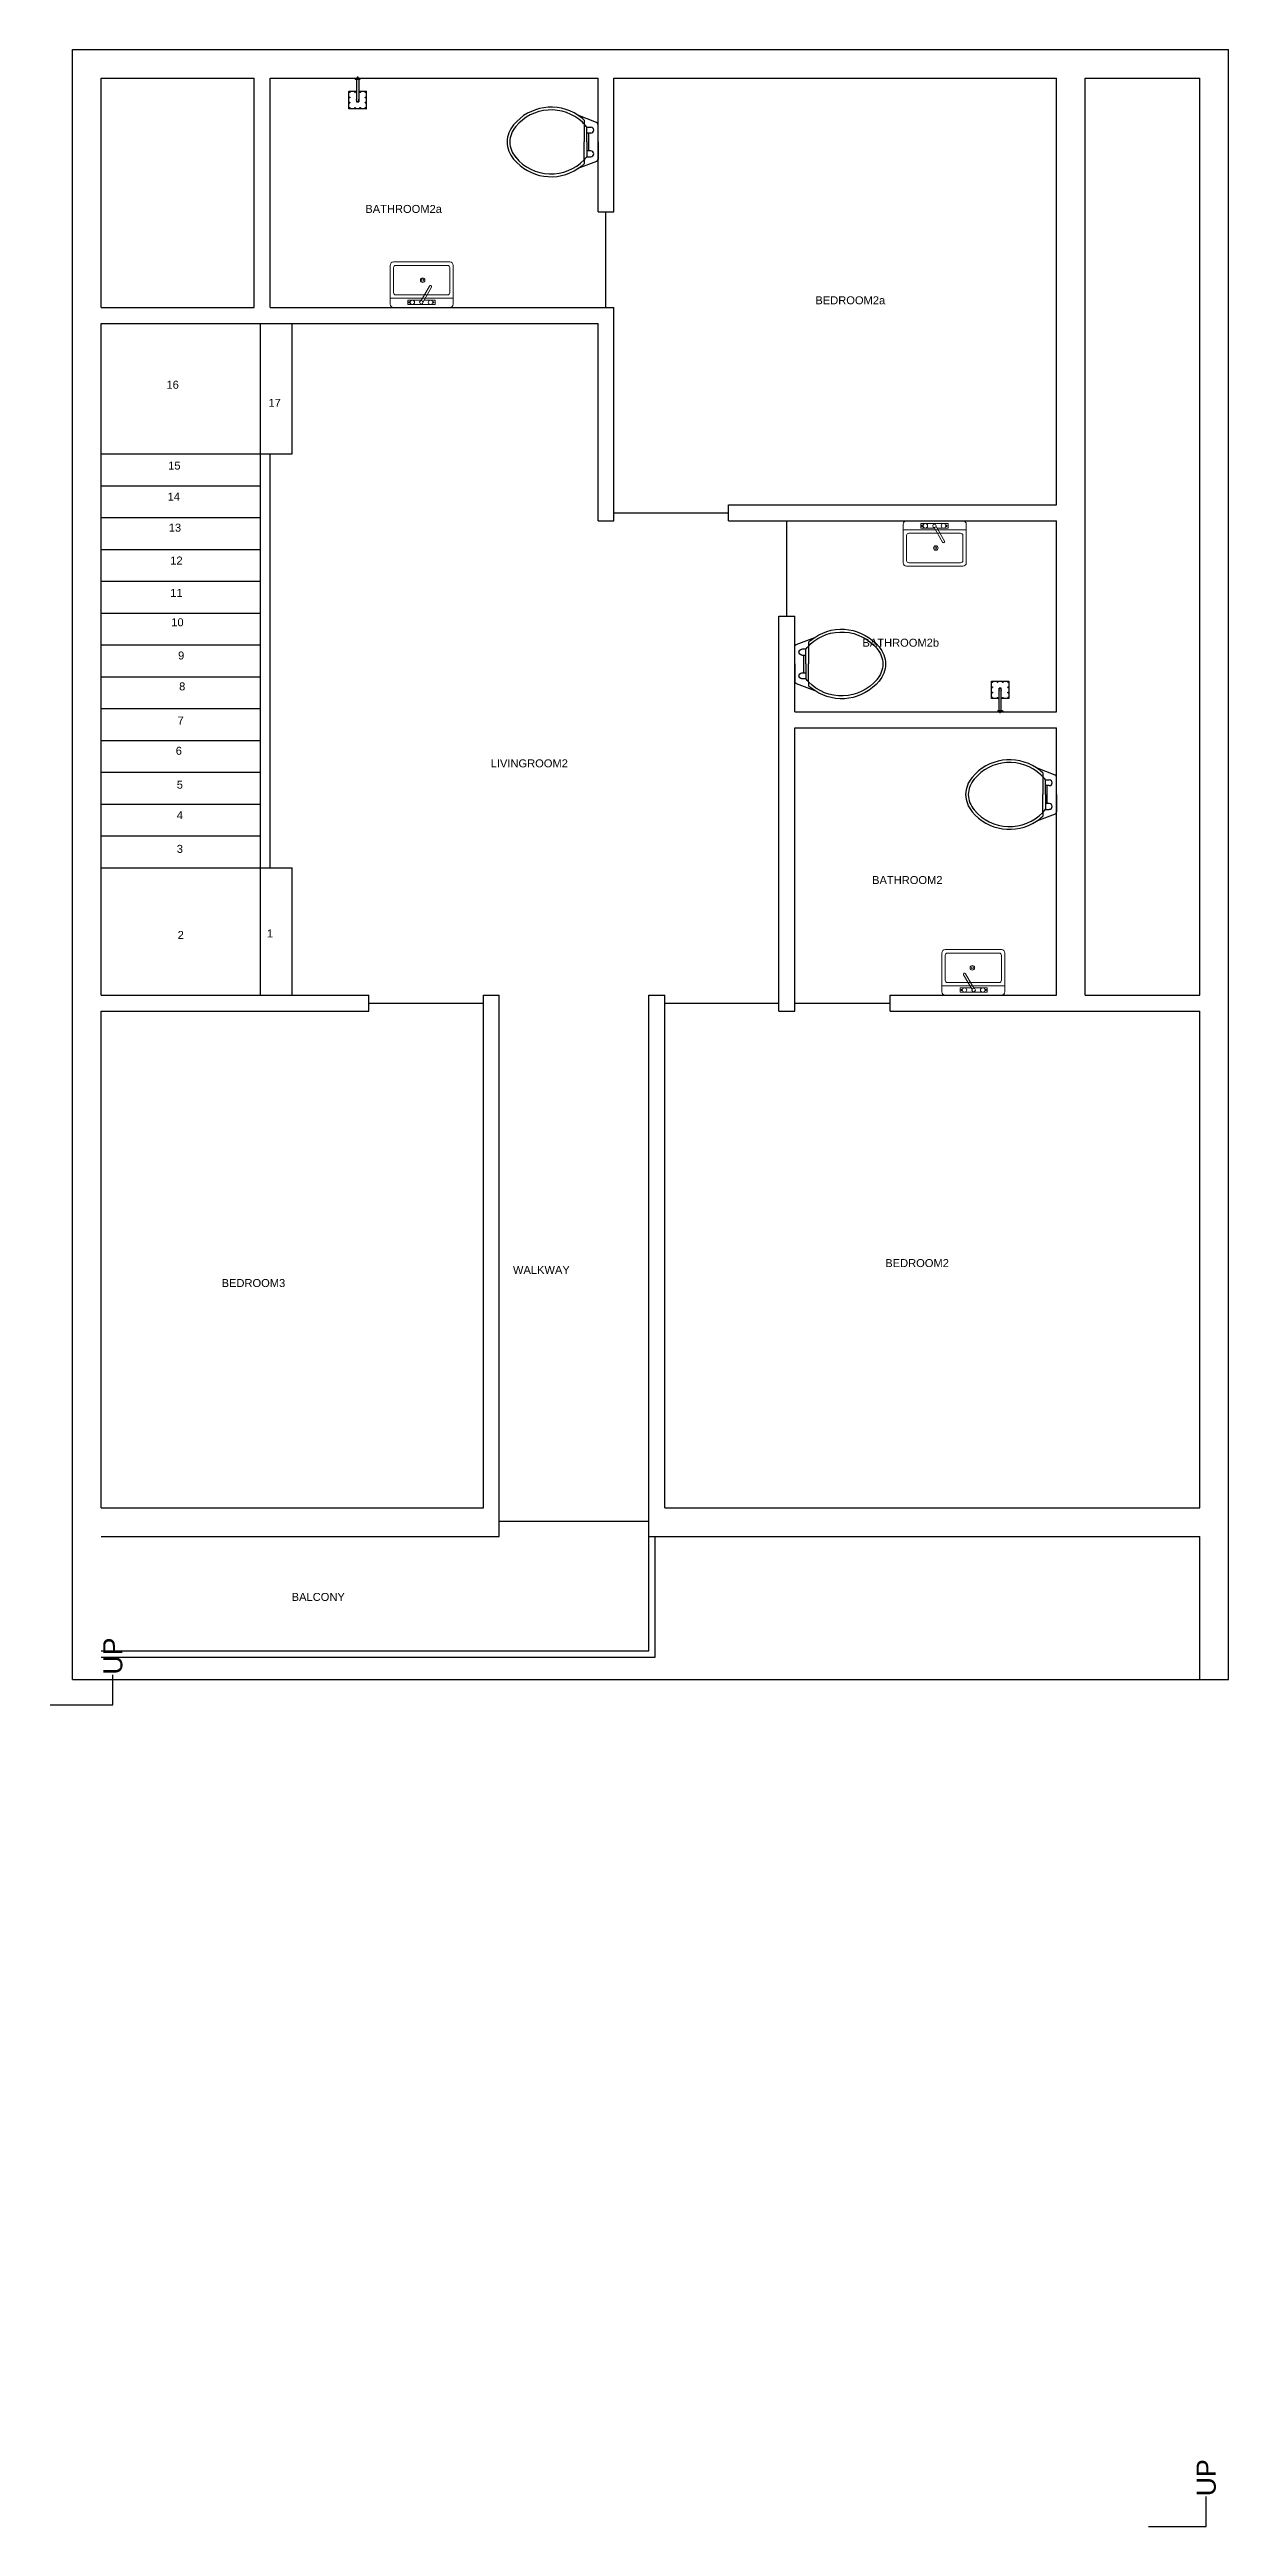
# Model space of a CAD drawing. Header units: feet. Extents: x 0 to 1504, y -348 to 512.
# Drawn here: x 524 to 894, y -266 to 512 of the extents above; entities that cross this region are included whole.
import ezdxf
from ezdxf import colors
from ezdxf.entities.mleader import LeaderData, LeaderLine
from ezdxf.lldxf.tags import DXFTag
from ezdxf.math import Vec2, Vec3

# ---------------------------------------------------------------- set-up
doc = ezdxf.new("R2010")
doc.units = ezdxf.units.FT
doc.header["$MEASUREMENT"] = 0
for name, color, linetype in [('Balcony', 7, 'Continuous'), ('BathRoom2', 7, 'Continuous'), ('BathRoom2a', 7, 'Continuous'), ('BathRoom2b', 7, 'Continuous'), ('BedRoom2', 7, 'Continuous'), ('BedRoom2a', 7, 'Continuous'), ('BedRoom3', 7, 'Continuous'), ('Boundary', 7, 'Continuous'), ('Door2.6fPanel', 7, 'Continuous'), ('Door3fPanel', 7, 'Continuous'), ('Door4fPanel', 7, 'Continuous'), ('LivingRoom2', 7, 'Continuous'), ('Staircase', 7, 'Continuous'), ('Staircase_innerwall', 7, 'Continuous'), ('Staircase_outertwall', 7, 'Continuous'), ('Walkway', 7, 'Continuous'), ('WashArea_Staircase', 7, 'Continuous'), ('WashBasin', 7, 'Continuous'), ('WC', 7, 'Continuous')]:
    doc.layers.add(name, color=color, linetype=linetype)
doc.layers.add('Shower', color=7, linetype='Continuous', plot=False)
doc.styles.get("Standard").update_dxf_attribs({"font": 'arial.ttf'})
tags = doc.linetypes.add('CENTER2', pattern=[28.575, 19.05, -3.175, 3.175, -3.175]).pattern_tags.tags
tags[10:11] = [DXFTag(74, 4), DXFTag(75, 0), DXFTag(340, '0'), DXFTag(46, 0.0), DXFTag(50, 0.0), DXFTag(44, 0.0), DXFTag(45, 0.0)]
tags[8:9] = [DXFTag(74, 4), DXFTag(75, 0), DXFTag(340, '0'), DXFTag(46, 0.0), DXFTag(50, 0.0), DXFTag(44, 0.0), DXFTag(45, 0.0)]
tags[6:7] = [DXFTag(74, 4), DXFTag(75, 0), DXFTag(340, '0'), DXFTag(46, 0.0), DXFTag(50, 0.0), DXFTag(44, 0.0), DXFTag(45, 0.0)]
tags[4:5] = [DXFTag(74, 4), DXFTag(75, 0), DXFTag(340, '0'), DXFTag(46, 0.0), DXFTag(50, 0.0), DXFTag(44, 0.0), DXFTag(45, 0.0)]

# ---------------------------------------------------------------- blocks, each defined once
blk = doc.blocks.new('WashBasin')
at = {"color": 0, "lineweight": 0}
for p, q in [((-8.84, 0), (8.84, 0)), ((-9.91, -13.21), (-9.91, -1.07)), ((-9.91, -2.86), (9.91, -2.86)), ((-8.84, -12.49), (-8.84, -4.64)), ((-8.12, -3.93), (8.12, -3.93)), ((-4.38, -2.31), (-4.38, -0.88)), ((-4.38, -0.88), (4.19, -0.88)), ((-0.1, -2.31), (-4.38, -2.31)), ((-4.02, -1.42), (-4.02, -1.78)), ((-3.62, -1.42), (-4.02, -1.42)), ((-4.02, -1.78), (-3.62, -1.78)), ((-0.2, -2.13), (2.45, -6.72)), ((3.07, -6.37), (0.42, -1.77)), ((4.19, -2.31), (0.73, -2.31)), ((3.43, -1.42), (3.83, -1.42)), ((3.83, -1.78), (3.43, -1.78)), ((3.83, -1.42), (3.83, -1.78)), ((4.19, -0.88), (4.19, -2.31)), ((8.84, -4.64), (8.84, -12.49)), ((9.91, -1.07), (9.91, -13.21)), ((8.84, -14.28), (-8.84, -14.28)), ((8.12, -13.21), (-8.12, -13.21))]:
    blk.add_line(p, q, dxfattribs=at)
for centre, radius in [((-2.95, -1.6), 0.714), ((-0.1, -1.6), 0.535), ((2.76, -1.6), 0.714), ((0.33, -8.57), 0.714), ((0.33, -8.57), 0.357)]:
    blk.add_circle(centre, radius, dxfattribs=at)
for centre, radius, start, end in [((-8.84, -1.07), 1.07, 90, 180), ((8.84, -1.07), 1.07, 0, 90), ((-8.12, -4.64), 0.714, 90, 180), ((2.76, -6.54), 0.357, 210, 30), ((8.12, -4.64), 0.714, 0, 90), ((-8.84, -13.21), 1.07, 180, 270), ((-8.12, -12.49), 0.714, 180, 270), ((8.12, -12.49), 0.714, 270, 0), ((8.84, -13.21), 1.07, 270, 0)]:
    blk.add_arc(centre, radius, start, end, dxfattribs=at)
blk = doc.blocks.new('Toilet sheet')
at = {"layer": 'WC'}
for p, q in [((0, 0), (-5.46, 0)), ((0, 0), (5.46, 0)), ((-6.13, -0.46), (-8.37, -6.29)), ((-6.82, -4.33), (-5.62, -4.33)), ((-5.62, -4.33), (0, -4.33)), ((-4.64, -3.46), (-4.64, -2.26)), ((0, -3.46), (-4.64, -3.46)), ((-2.81, -2.26), (-2.81, -2.89)), ((2.81, -2.89), (-2.81, -2.89)), ((-2.81, -2.89), (-2.81, -3.46)), ((0, -3.46), (4.64, -3.46)), ((5.62, -4.33), (0, -4.33)), ((2.81, -2.26), (2.81, -2.89)), ((2.81, -2.89), (2.81, -3.46)), ((4.64, -3.46), (4.64, -2.26)), ((5.62, -4.33), (6.82, -4.33)), ((6.13, -0.46), (8.37, -6.29))]:
    blk.add_line(p, q, dxfattribs=at)
for centre, radius, start, end in [((-5.46, -0.72), 0.716, 90, 158.95862), ((5.46, -0.72), 0.716, 21.04138, 90), ((4.36, -14.74), 15.28, 146.4185, 230.42938), ((4.36, -14.74), 14.42, 137.04176, 230.42938), ((4.36, -14.74), 15.28, 137.04176, 146.4185), ((4.36, -14.74), 14.42, 133.7957, 137.04176), ((4.36, -14.74), 14.42, 128.59147, 133.7957), ((-3.72, -2.26), 0.911, 0, 180), ((3.72, -2.26), 0.911, 0, 180), ((-4.36, -14.74), 14.42, 46.2043, 51.40853), ((-4.36, -14.74), 14.42, 309.57062, 46.2043), ((-4.36, -14.74), 15.28, 309.57062, 33.5815), ((-4.36, -14.74), 15.28, 33.5815, 42.95824), ((0.37, -19.56), 9.02, 230.42938, 267.62402), ((0.37, -19.56), 8.16, 230.42938, 267.37533), ((-0.37, -19.56), 8.16, 272.62467, 309.57062), ((-0.37, -19.56), 9.02, 272.37598, 309.57062)]:
    blk.add_arc(centre, radius, start, end, dxfattribs=at)
blk = doc.blocks.new('Shower')
at = {"linetype": 'Continuous'}
for p, q in [((-0.78, 0), (-0.71, 0)), ((-0.78, -0.31), (-0.78, 0)), ((-0.71, 0), (0.71, 0)), ((0.71, 0), (0.78, 0)), ((0.78, -0.31), (0.78, 0)), ((-2.74, -9.58), (-2.74, -4.14)), ((-2.72, -4.12), (-0.36, -4.12)), ((-2.51, -4.39), (-2.51, -4.41)), ((-2.47, -4.39), (-2.51, -4.39)), ((-2.51, -4.41), (-2.47, -4.41)), ((-2.51, -6.03), (-2.51, -6.05)), ((-2.47, -6.03), (-2.51, -6.03)), ((-2.51, -6.05), (-2.47, -6.05)), ((-2.51, -7.67), (-2.51, -7.69)), ((-2.47, -7.67), (-2.51, -7.67)), ((-2.51, -7.69), (-2.47, -7.69)), ((-2.48, -4.39), (-2.48, -4.41)), ((-2.48, -6.03), (-2.48, -6.05)), ((-2.48, -7.67), (-2.48, -7.69)), ((-2.45, -4.35), (-2.47, -4.35)), ((-2.47, -4.35), (-2.47, -4.39)), ((-2.45, -4.38), (-2.47, -4.38)), ((-2.47, -4.41), (-2.47, -4.45)), ((-2.47, -4.43), (-2.45, -4.43)), ((-2.47, -4.45), (-2.45, -4.45)), ((-2.45, -5.99), (-2.47, -5.99)), ((-2.47, -5.99), (-2.47, -6.03)), ((-2.45, -6.01), (-2.47, -6.01)), ((-2.47, -6.05), (-2.47, -6.09)), ((-2.47, -6.07), (-2.45, -6.07)), ((-2.47, -6.09), (-2.45, -6.09)), ((-2.45, -7.63), (-2.47, -7.63)), ((-2.47, -7.63), (-2.47, -7.67)), ((-2.45, -7.65), (-2.47, -7.65)), ((-2.47, -7.69), (-2.47, -7.73)), ((-2.47, -7.7), (-2.45, -7.7)), ((-2.47, -7.73), (-2.45, -7.73)), ((-2.45, -4.39), (-2.45, -4.35)), ((-2.41, -4.39), (-2.45, -4.39)), ((-2.45, -4.41), (-2.41, -4.41)), ((-2.45, -4.45), (-2.45, -4.41)), ((-2.45, -6.03), (-2.45, -5.99)), ((-2.41, -6.03), (-2.45, -6.03)), ((-2.45, -6.05), (-2.41, -6.05)), ((-2.45, -6.09), (-2.45, -6.05)), ((-2.45, -7.67), (-2.45, -7.63)), ((-2.41, -7.67), (-2.45, -7.67)), ((-2.45, -7.69), (-2.41, -7.69)), ((-2.45, -7.73), (-2.45, -7.69)), ((-2.43, -4.41), (-2.43, -4.39)), ((-2.43, -6.05), (-2.43, -6.03)), ((-2.43, -7.69), (-2.43, -7.67)), ((-2.41, -4.41), (-2.41, -4.39)), ((-2.41, -6.05), (-2.41, -6.03)), ((-2.41, -7.69), (-2.41, -7.67)), ((-0.87, -4.39), (-0.87, -4.41)), ((-0.83, -4.39), (-0.87, -4.39)), ((-0.87, -4.41), (-0.83, -4.41)), ((-0.85, -4.39), (-0.85, -4.41)), ((-0.81, -4.35), (-0.83, -4.35)), ((-0.83, -4.35), (-0.83, -4.39)), ((-0.81, -4.38), (-0.83, -4.38)), ((-0.83, -4.41), (-0.83, -4.45)), ((-0.83, -4.43), (-0.81, -4.43)), ((-0.83, -4.45), (-0.81, -4.45)), ((-0.81, -4.39), (-0.81, -4.35)), ((-0.77, -4.39), (-0.81, -4.39)), ((-0.81, -4.41), (-0.77, -4.41)), ((-0.81, -4.45), (-0.81, -4.41)), ((-0.79, -4.41), (-0.79, -4.39)), ((-0.77, -4.41), (-0.77, -4.39)), ((-0.71, -0.36), (-0.73, -0.36)), ((0.71, -0.36), (-0.71, -0.36)), ((-0.36, -0.36), (-0.36, -7.4)), ((0.36, -7.4), (-0.36, -7.4)), ((-0.36, -7.4), (0.36, -7.4)), ((-0.36, -7.44), (-0.36, -7.4)), ((-0.36, -7.44), (0.36, -7.44)), ((0.36, -0.36), (0.36, -7.4)), ((0.36, -4.12), (2.72, -4.12)), ((0.36, -7.44), (0.36, -7.4)), ((0.73, -0.36), (0.71, -0.36)), ((0.77, -4.39), (0.77, -4.41)), ((0.81, -4.39), (0.77, -4.39)), ((0.77, -4.41), (0.81, -4.41)), ((0.79, -4.39), (0.79, -4.41)), ((0.83, -4.35), (0.81, -4.35)), ((0.81, -4.35), (0.81, -4.39)), ((0.83, -4.38), (0.81, -4.38)), ((0.81, -4.41), (0.81, -4.45)), ((0.81, -4.43), (0.83, -4.43)), ((0.81, -4.45), (0.83, -4.45)), ((0.83, -4.39), (0.83, -4.35)), ((0.87, -4.39), (0.83, -4.39)), ((0.83, -4.41), (0.87, -4.41)), ((0.83, -4.45), (0.83, -4.41)), ((0.85, -4.41), (0.85, -4.39)), ((0.87, -4.41), (0.87, -4.39)), ((2.41, -4.39), (2.41, -4.41)), ((2.45, -4.39), (2.41, -4.39)), ((2.41, -4.41), (2.45, -4.41)), ((2.41, -6.03), (2.41, -6.05)), ((2.45, -6.03), (2.41, -6.03)), ((2.41, -6.05), (2.45, -6.05)), ((2.41, -7.67), (2.41, -7.69)), ((2.45, -7.67), (2.41, -7.67)), ((2.41, -7.69), (2.45, -7.69)), ((2.43, -4.39), (2.43, -4.41)), ((2.43, -6.03), (2.43, -6.05)), ((2.43, -7.67), (2.43, -7.69)), ((2.47, -4.35), (2.45, -4.35)), ((2.45, -4.35), (2.45, -4.39)), ((2.47, -4.38), (2.45, -4.38)), ((2.45, -4.41), (2.45, -4.45)), ((2.45, -4.43), (2.47, -4.43)), ((2.45, -4.45), (2.47, -4.45)), ((2.47, -5.99), (2.45, -5.99)), ((2.45, -5.99), (2.45, -6.03)), ((2.47, -6.01), (2.45, -6.01)), ((2.45, -6.05), (2.45, -6.09)), ((2.45, -6.07), (2.47, -6.07)), ((2.45, -6.09), (2.47, -6.09)), ((2.47, -7.63), (2.45, -7.63)), ((2.45, -7.63), (2.45, -7.67)), ((2.47, -7.65), (2.45, -7.65)), ((2.45, -7.69), (2.45, -7.73)), ((2.45, -7.7), (2.47, -7.7)), ((2.45, -7.73), (2.47, -7.73)), ((2.47, -4.39), (2.47, -4.35)), ((2.51, -4.39), (2.47, -4.39)), ((2.47, -4.41), (2.51, -4.41)), ((2.47, -4.45), (2.47, -4.41)), ((2.47, -6.03), (2.47, -5.99)), ((2.51, -6.03), (2.47, -6.03)), ((2.47, -6.05), (2.51, -6.05)), ((2.47, -6.09), (2.47, -6.05)), ((2.47, -7.67), (2.47, -7.63)), ((2.51, -7.67), (2.47, -7.67)), ((2.47, -7.69), (2.51, -7.69)), ((2.47, -7.73), (2.47, -7.69)), ((2.48, -4.41), (2.48, -4.39)), ((2.48, -6.05), (2.48, -6.03)), ((2.48, -7.69), (2.48, -7.67)), ((2.51, -4.41), (2.51, -4.39)), ((2.51, -6.05), (2.51, -6.03)), ((2.51, -7.69), (2.51, -7.67)), ((2.74, -4.14), (2.74, -9.58)), ((2.72, -9.6), (-2.72, -9.6)), ((-2.51, -9.31), (-2.51, -9.33)), ((-2.47, -9.31), (-2.51, -9.31)), ((-2.51, -9.33), (-2.47, -9.33)), ((-2.48, -9.31), (-2.48, -9.33)), ((-2.45, -9.27), (-2.47, -9.27)), ((-2.47, -9.27), (-2.47, -9.31)), ((-2.45, -9.29), (-2.47, -9.29)), ((-2.47, -9.33), (-2.47, -9.36)), ((-2.47, -9.34), (-2.45, -9.34)), ((-2.47, -9.36), (-2.45, -9.36)), ((-2.45, -9.31), (-2.45, -9.27)), ((-2.41, -9.31), (-2.45, -9.31)), ((-2.45, -9.33), (-2.41, -9.33)), ((-2.45, -9.36), (-2.45, -9.33)), ((-2.43, -9.33), (-2.43, -9.31)), ((-2.41, -9.33), (-2.41, -9.31)), ((-0.87, -9.31), (-0.87, -9.33)), ((-0.83, -9.31), (-0.87, -9.31)), ((-0.87, -9.33), (-0.83, -9.33)), ((-0.85, -9.31), (-0.85, -9.33)), ((-0.81, -9.27), (-0.83, -9.27)), ((-0.83, -9.27), (-0.83, -9.31)), ((-0.81, -9.29), (-0.83, -9.29)), ((-0.83, -9.33), (-0.83, -9.36)), ((-0.83, -9.34), (-0.81, -9.34)), ((-0.83, -9.36), (-0.81, -9.36)), ((-0.81, -9.31), (-0.81, -9.27)), ((-0.77, -9.31), (-0.81, -9.31)), ((-0.81, -9.33), (-0.77, -9.33)), ((-0.81, -9.36), (-0.81, -9.33)), ((-0.79, -9.33), (-0.79, -9.31)), ((-0.77, -9.33), (-0.77, -9.31)), ((0.77, -9.31), (0.77, -9.33)), ((0.81, -9.31), (0.77, -9.31)), ((0.77, -9.33), (0.81, -9.33)), ((0.79, -9.31), (0.79, -9.33)), ((0.83, -9.27), (0.81, -9.27)), ((0.81, -9.27), (0.81, -9.31)), ((0.83, -9.29), (0.81, -9.29)), ((0.81, -9.33), (0.81, -9.36)), ((0.81, -9.34), (0.83, -9.34)), ((0.81, -9.36), (0.83, -9.36)), ((0.83, -9.31), (0.83, -9.27)), ((0.87, -9.31), (0.83, -9.31)), ((0.83, -9.33), (0.87, -9.33)), ((0.83, -9.36), (0.83, -9.33)), ((0.85, -9.33), (0.85, -9.31)), ((0.87, -9.33), (0.87, -9.31)), ((2.41, -9.31), (2.41, -9.33)), ((2.45, -9.31), (2.41, -9.31)), ((2.41, -9.33), (2.45, -9.33)), ((2.43, -9.31), (2.43, -9.33)), ((2.47, -9.27), (2.45, -9.27)), ((2.45, -9.27), (2.45, -9.31)), ((2.47, -9.29), (2.45, -9.29)), ((2.45, -9.33), (2.45, -9.36)), ((2.45, -9.34), (2.47, -9.34)), ((2.45, -9.36), (2.47, -9.36)), ((2.47, -9.31), (2.47, -9.27)), ((2.51, -9.31), (2.47, -9.31)), ((2.47, -9.33), (2.51, -9.33)), ((2.47, -9.36), (2.47, -9.33)), ((2.48, -9.33), (2.48, -9.31)), ((2.51, -9.33), (2.51, -9.31))]:
    blk.add_line(p, q, dxfattribs=at)
at = {"linetype": 'CENTER2'}
for p, q in [((0.48, 0), (-0.48, 0)), ((0, 0.48), (0, -0.48))]:
    blk.add_line(p, q, dxfattribs=at)
at = {"linetype": 'Continuous'}
for centre in [(-2.46, -4.4), (-2.46, -6.04), (-2.46, -7.68), (-0.82, -4.4), (0.82, -4.4), (2.46, -4.4), (2.46, -6.04), (2.46, -7.68), (-2.46, -9.32), (-0.82, -9.32), (0.82, -9.32), (2.46, -9.32)]:
    blk.add_circle(centre, 0.0959, dxfattribs=at)
for centre, radius, start, end in [((-2.72, -4.14), 0.024, 90, 180), ((-0.73, -0.31), 0.048, 180, 270), ((0, -6.86), 0.444, 144.17523, 215.82477), ((0, -6.86), 0.441, 144.60886, 215.39114), ((0, -6.86), 0.434, 145.96842, 214.03158), ((0, -6.86), 0.432, 146.44269, 213.55731), ((0, -6.86), 0.392, 156.45746, 203.54254), ((0, -6.86), 0.444, 0, 35.82477), ((0, -6.86), 0.441, 0, 35.39114), ((0, -6.86), 0.434, 0, 34.03158), ((0, -6.86), 0.432, 326.44269, 33.55731), ((0, -6.86), 0.392, 336.45746, 23.54254), ((0, -6.86), 0.444, 324.17523, 0), ((0, -6.86), 0.434, 325.96842, 0), ((0, -6.86), 0.441, 324.60886, 0), ((0.73, -0.31), 0.048, 270, 0), ((2.72, -4.14), 0.024, 0, 90), ((-2.72, -9.58), 0.024, 180, 270), ((2.72, -9.58), 0.024, 270, 0)]:
    blk.add_arc(centre, radius, start, end, dxfattribs=at)

msp = doc.modelspace()

# ---------------------------------------------------------------- linework, layer by layer
at = {"layer": 'Balcony', "transparency": 33554559}
for p, q in [((539.81, 45), (664.81, 45)), ((713.81, 7), (713.81, 45)), ((539.81, 9), (711.81, 9)), ((539.81, 7), (713.81, 7))]:
    msp.add_line(p, q, dxfattribs=at)
at = {"layer": 'BathRoom2', "transparency": 33554559}
for p, q in [((757.58, 210), (757.58, 299)), ((757.58, 299), (839.81, 299)), ((839.81, 215), (839.81, 299)), ((787.58, 210), (787.58, 215)), ((787.58, 215), (839.81, 215)), ((752.58, 210), (757.58, 210))]:
    msp.add_line(p, q, dxfattribs=at)
at = {"layer": 'BathRoom2a', "transparency": 33554559}
for p, q in [((592.81, 503), (695.81, 503)), ((592.81, 431), (592.81, 503)), ((695.81, 461), (695.81, 503)), ((695.81, 461), (700.81, 461)), ((592.81, 431), (700.81, 431))]:
    msp.add_line(p, q, dxfattribs=at)
at = {"layer": 'BathRoom2b', "transparency": 33554559}
for p, q in [((736.81, 364), (839.81, 364)), ((839.81, 304), (839.81, 364)), ((752.58, 334), (757.58, 334)), ((757.58, 304), (757.58, 334)), ((757.58, 304), (839.81, 304))]:
    msp.add_line(p, q, dxfattribs=at)
at = {"layer": 'BedRoom2', "transparency": 33554559}
for p, q in [((711.81, 9), (711.81, 215)), ((716.81, 54), (716.81, 215)), ((787.58, 210), (884.81, 210)), ((884.81, 54), (884.81, 210)), ((716.81, 54), (884.81, 54))]:
    msp.add_line(p, q, dxfattribs=at)
at = {"layer": 'BedRoom2a', "transparency": 33554559}
for p, q in [((700.81, 461), (700.81, 503)), ((700.81, 503), (839.81, 503)), ((839.81, 369), (839.81, 503)), ((700.81, 364), (700.81, 431)), ((736.81, 369), (839.81, 369)), ((736.81, 364), (736.81, 369))]:
    msp.add_line(p, q, dxfattribs=at)
at = {"layer": 'BedRoom3', "transparency": 33554559}
for p, q in [((623.81, 210), (623.81, 215)), ((659.81, 54), (659.81, 215)), ((664.81, 45), (664.81, 215)), ((539.81, 54), (539.81, 210)), ((539.81, 210), (623.81, 210)), ((539.81, 54), (659.81, 54))]:
    msp.add_line(p, q, dxfattribs=at)
at = {"layer": 'Boundary', "transparency": 33554559}
for p, q in [((530.81, 512), (893.81, 512)), ((530.81, 0), (530.81, 512)), ((893.81, 0), (893.81, 512)), ((539.81, 503), (587.81, 503)), ((539.81, 431), (539.81, 503)), ((587.81, 431), (587.81, 503)), ((848.81, 215), (848.81, 503)), ((848.81, 503), (884.81, 503)), ((884.81, 215), (884.81, 503)), ((539.81, 431), (587.81, 431)), ((848.81, 215), (884.81, 215)), ((711.81, 45), (884.81, 45)), ((884.81, 0), (884.81, 45)), ((530.81, 0), (893.81, 0))]:
    msp.add_line(p, q, dxfattribs=at)
at = {"layer": 'Door2.6fPanel', "transparency": 33554559}
for p, q in [((698.31, 431), (698.31, 461)), ((755.08, 334), (755.08, 364)), ((757.58, 212.5), (787.58, 212.5))]:
    msp.add_line(p, q, dxfattribs=at)
at = {"layer": 'Door3fPanel', "transparency": 33554559}
for p, q in [((700.81, 366.5), (736.81, 366.5)), ((623.81, 212.5), (659.81, 212.5)), ((716.81, 212.5), (752.58, 212.5))]:
    msp.add_line(p, q, dxfattribs=at)
at = {"layer": 'Door4fPanel', "transparency": 33554559}
msp.add_line((664.81, 49.75), (711.81, 49.75), dxfattribs=at)
at = {"layer": 'LivingRoom2', "transparency": 33554559}
for p, q in [((539.81, 426), (695.81, 426)), ((695.81, 364), (695.81, 426)), ((695.81, 364), (700.81, 364)), ((752.58, 210), (752.58, 334)), ((659.81, 215), (664.81, 215)), ((711.81, 215), (716.81, 215))]:
    msp.add_line(p, q, dxfattribs=at)
at = {"layer": 'Staircase', "transparency": 33554559}
for p, q in [((599.81, 385), (599.81, 426)), ((539.81, 385), (599.81, 385)), ((539.81, 375), (589.81, 375)), ((539.81, 365), (589.81, 365)), ((539.81, 355), (589.81, 355)), ((539.81, 345), (589.81, 345)), ((539.81, 335), (589.81, 335)), ((539.81, 325), (589.81, 325)), ((539.81, 315), (589.81, 315)), ((539.81, 305), (589.81, 305)), ((539.81, 295), (589.81, 295)), ((539.81, 285), (589.81, 285)), ((539.81, 275), (589.81, 275)), ((539.81, 265), (589.81, 265)), ((539.81, 255), (599.81, 255)), ((599.81, 215), (599.81, 255))]:
    msp.add_line(p, q, dxfattribs=at)
at = {"layer": 'Staircase_innerwall', "transparency": 33554559}
for p, q in [((589.81, 215), (589.81, 426)), ((592.81, 255), (592.81, 385))]:
    msp.add_line(p, q, dxfattribs=at)
at = {"layer": 'Staircase_outertwall', "transparency": 33554559}
for q in [(539.81, 426), (623.81, 215)]:
    msp.add_line((539.81, 215), q, dxfattribs=at)

# ---------------------------------------------------------------- block references
at = {"layer": 'Shower', "transparency": 33554559}
msp.add_blockref('Shower', (620.31, 503), dxfattribs=at)
at = {"layer": 'Shower', "transparency": 33554559, "rotation": 180}
msp.add_blockref('Shower', (822.12, 304), dxfattribs=at)
at = {"layer": 'WashBasin', "transparency": 33554559, "xscale": -1, "rotation": 180}
msp.add_blockref('WashBasin', (640.43, 431), dxfattribs=at)
at = {"layer": 'WashBasin', "transparency": 33554559}
msp.add_blockref('WashBasin', (801.57, 364), dxfattribs=at)
at = {"layer": 'WashBasin', "transparency": 33554559, "rotation": 180}
msp.add_blockref('WashBasin', (813.69, 215), dxfattribs=at)
at = {"layer": 'WC', "transparency": 33554559, "rotation": 269.9999999999999}
for p in [(695.81, 482.97), (839.81, 277.99)]:
    msp.add_blockref('Toilet sheet', p, dxfattribs=at)
at = {"layer": 'WC', "transparency": 33554559, "xscale": -1, "rotation": 90.00000000000006}
msp.add_blockref('Toilet sheet', (757.58, 319), dxfattribs=at)

# ---------------------------------------------------------------- texts
at = {"layer": 'Balcony', "transparency": 33554559, "insert": (599.61, 27.22), "char_height": 2.5, "attachment_point": 1}
msp.add_mtext('BALCONY', dxfattribs=at)
at = {"layer": 'BathRoom2', "transparency": 33554559, "insert": (781.89, 252.39), "char_height": 2.5, "attachment_point": 1}
msp.add_mtext('BATHROOM2', dxfattribs=at)
at = {"layer": 'BathRoom2a', "transparency": 33554559, "insert": (622.73, 463.19), "char_height": 2.5, "attachment_point": 1}
msp.add_mtext('BATHROOM2a', dxfattribs=at)
at = {"layer": 'BathRoom2b', "transparency": 33554559, "insert": (778.86, 326.94), "char_height": 2.5, "attachment_point": 1}
msp.add_mtext('BATHROOM2b', dxfattribs=at)
at = {"layer": 'BedRoom2', "transparency": 33554559, "insert": (786.03, 132.08), "char_height": 2.5, "attachment_point": 1}
msp.add_mtext('BEDROOM2', dxfattribs=at)
at = {"layer": 'BedRoom2a', "transparency": 33554559, "insert": (764.08, 434.49), "char_height": 2.5, "attachment_point": 1}
msp.add_mtext('BEDROOM2a', dxfattribs=at)
at = {"layer": 'BedRoom3', "transparency": 33554559, "insert": (577.6, 125.81), "char_height": 2.5, "attachment_point": 1}
msp.add_mtext('BEDROOM3', dxfattribs=at)
at = {"layer": 'LivingRoom2', "transparency": 33554559, "insert": (662.1, 289.04), "char_height": 2.5, "attachment_point": 1}
msp.add_mtext('LIVINGROOM2', dxfattribs=at)
at = {"layer": 'Staircase', "transparency": 33554559, "char_height": 2.5, "attachment_point": 1}
for s, insert in [('16', (560.27, 407.96)), ('17', (592.31, 402.28)), ('15', (560.82, 382.56)), ('14', (560.66, 372.84)), ('13', (560.99, 363.08)), ('12', (561.47, 352.75)), ('11', (561.47, 342.59)), ('10', (561.78, 333.36)), ('9', (563.92, 322.93)), ('8', (564.25, 313.21)), ('7', (563.76, 302.49)), ('6', (563.2, 292.99)), ('5', (563.52, 282.35)), ('4', (563.52, 272.77)), ('3', (563.52, 262.18)), ('2', (563.8, 235.15)), ('1', (591.82, 235.63))]:
    msp.add_mtext(s, dxfattribs=dict(at, insert=insert))
at = {"layer": 'Walkway', "transparency": 33554559, "insert": (669.1, 129.95), "char_height": 2.5, "attachment_point": 1}
msp.add_mtext('WALKWAY', dxfattribs=at)

# ---------------------------------------------------------------- leaders
at = {"layer": 'Staircase', "transparency": 33554559}
ml = msp.add_multileader_mtext('Standard', dxfattribs=at)
ml.set_content('UP', color=256)
ml.set_leader_properties()
ml.build(insert=Vec2(0, 0))
ml.multileader.update_dxf_attribs({"dogleg_length": 0.36, "arrow_head_size": 0.18})
ctx = ml.context
ctx.base_point, ctx.char_height, ctx.arrow_head_size, ctx.landing_gap_size, ctx.plane_origin, ctx.plane_x_axis, ctx.plane_y_axis = Vec3(886.86, -256.61), 6, 0.18, 0.09, Vec3(877.47, -265.97), Vec3(0, 1), Vec3(-1, 0)
notes = []
notes.append((ctx, [(0, (1, 1, 0), (886.86, -265.97), (0, 1), 9.36, [(0, [(868.49, -265.97)], 0, [])])]))
ctx.mtext.insert, ctx.mtext.text_direction, ctx.mtext.rotation, ctx.mtext.flow_direction = Vec3(883.81, -256.52), Vec3(0, 1), 1.570796, 5
at = {"layer": 'WashArea_Staircase', "transparency": 33554559}
ml = msp.add_multileader_mtext('Standard', dxfattribs=at)
ml.set_content('UP', color=256)
ml.set_leader_properties()
ml.build(insert=Vec2(0, 0))
ml.multileader.update_dxf_attribs({"dogleg_length": 0.36, "arrow_head_size": 0.18})
ctx = ml.context
ctx.base_point, ctx.char_height, ctx.arrow_head_size, ctx.landing_gap_size, ctx.plane_origin, ctx.plane_x_axis, ctx.plane_y_axis = Vec3(543.47, 1.48), 6, 0.18, 0.09, Vec3(534.07, -7.88), Vec3(0, 1), Vec3(-1, 0)
notes.append((ctx, [(0, (1, 1, 0), (543.47, -7.88), (0, 1), 9.36, [(0, [(523.56, -7.88)], 0, [])])]))
ctx.mtext.insert, ctx.mtext.text_direction, ctx.mtext.rotation, ctx.mtext.flow_direction = Vec3(540.42, 1.57), Vec3(0, 1), 1.570796, 5
for ctx, leaders in notes:
    for number, flags, end, landing, length, lines in leaders:
        leader = LeaderData()
        leader.index, (leader.has_last_leader_line, leader.has_dogleg_vector, leader.attachment_direction) = number, flags
        leader.last_leader_point, leader.dogleg_vector, leader.dogleg_length = Vec3(end), Vec3(landing), length
        for number, points, colour, breaks in lines:
            line = LeaderLine()
            line.index, line.vertices, line.color, line.breaks = number, Vec3.list(points), colors.encode_raw_color(colour), breaks
            leader.lines.append(line)
        ctx.leaders.append(leader)

doc.saveas('drawing.dxf')
